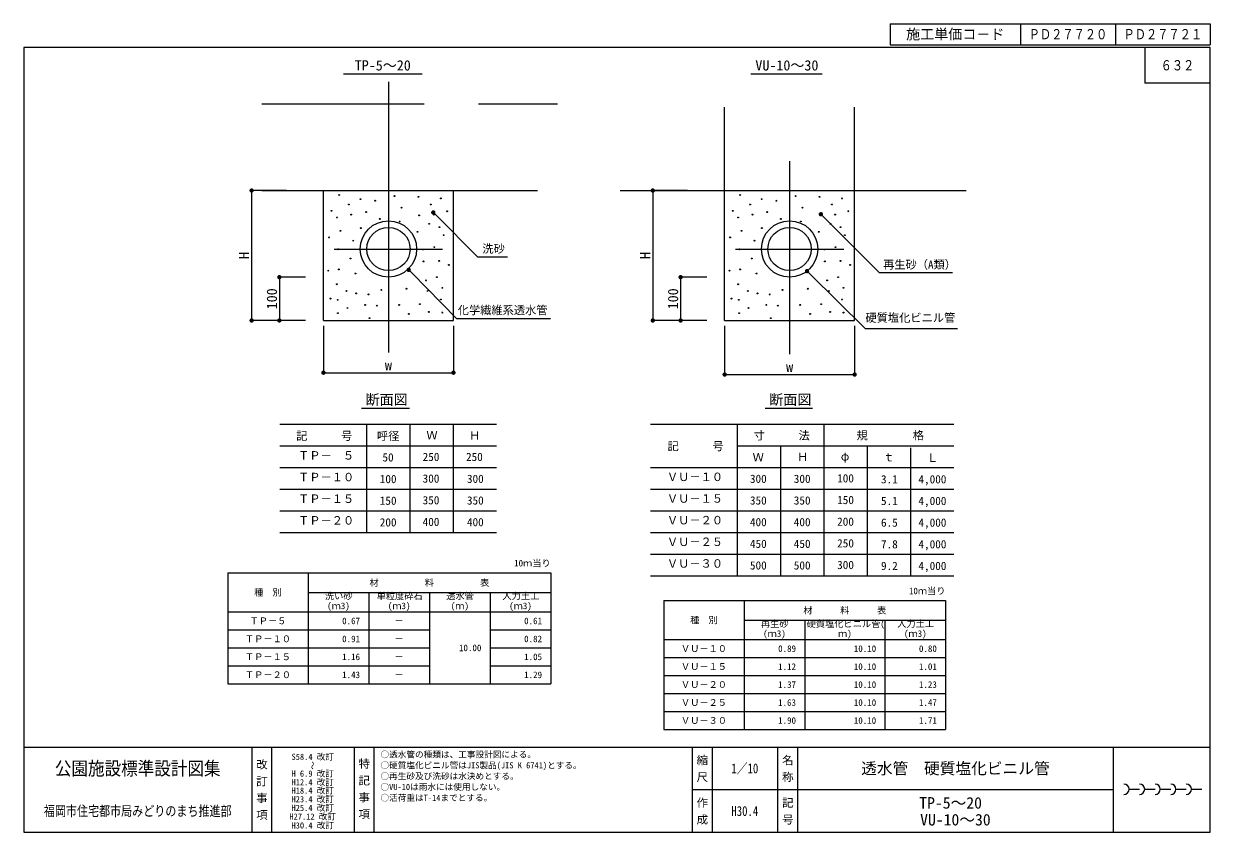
# Model space of a CAD drawing. Units: millimetres at full size, sheet at 1:10. Extents: x 132 to 2870, y 2294 to 4161.
import ezdxf
from ezdxf.enums import TextEntityAlignment as Align

# ---------------------------------------------------------------- set-up
doc = ezdxf.new("R2010")
doc.units = ezdxf.units.MM
doc.header["$LTSCALE"] = 10
doc.linetypes.add('USER1', pattern=[100, 62.5, -12.5, 12.5, -12.5])
doc.linetypes.add('USER2', pattern=[50, 37.5, -12.5])
for name, color, linetype, lineweight in [('0_2', 7, 'Continuous', 13), ('_0-0_', 7, 'Continuous', 13), ('寸法', 3, 'Continuous', 13), ('本体', 7, 'Continuous', 13)]:
    doc.layers.add(name, color=color, linetype=linetype, lineweight=lineweight)
doc.styles.add('@ＭＳ ゴシック', font='')
doc.styles.add('ＭＳ ゴシック', font='')
doc.styles.get('@ＭＳ ゴシック').set_extended_font_data('@MS Gothic')
doc.styles.get('ＭＳ ゴシック').set_extended_font_data('MS Gothic')

# ---------------------------------------------------------------- blocks, each defined once
blk = doc.blocks.new('filled_dot')
at = {"color": 0, "linetype": 'Continuous', "lineweight": -2, "const_width": 1.25}
blk.add_lwpolyline([(-0.625, 0, 1), (0.625, 0, 1)], format="xyb", close=True, dxfattribs=at)

msp = doc.modelspace()

# ---------------------------------------------------------------- linework, layer by layer
at = {"layer": '0_2'}
for p, q in [((603.01, 2892.57), (603.01, 2636.57)), ((603.01, 2892.57), (1348.01, 2892.57)), ((788.01, 2892.57), (788.01, 2636.57)), ((1348.01, 2892.57), (1348.01, 2636.57)), ((788.01, 2847.57), (1348.01, 2847.57)), ((928.01, 2847.57), (928.01, 2636.57)), ((1068.01, 2847.57), (1068.01, 2636.57)), ((1208.01, 2847.57), (1208.01, 2636.57)), ((1208.01, 2847.57), (1208.01, 2636.57)), ((1609.1, 2828.59), (1609.1, 2531.09)), ((1609.1, 2828.59), (2259.1, 2828.59)), ((1794.1, 2828.59), (1794.1, 2531.09)), ((2259.1, 2828.59), (2259.1, 2531.09)), ((603.01, 2802.57), (1348.01, 2802.57)), ((1794.1, 2783.59), (2259.1, 2783.59)), ((1934.1, 2783.59), (1934.1, 2531.09)), ((2119.1, 2783.59), (2119.1, 2531.09)), ((2119.1, 2783.59), (2119.1, 2531.09)), ((603.01, 2761.07), (1068.01, 2761.07)), ((1208.01, 2761.07), (1348.01, 2761.07)), ((1609.1, 2738.59), (2259.1, 2738.59)), ((603.01, 2719.57), (1068.01, 2719.57)), ((1208.01, 2719.57), (1348.01, 2719.57)), ((1609.1, 2697.09), (2259.1, 2697.09)), ((603.01, 2678.07), (1068.01, 2678.07)), ((1208.01, 2678.07), (1348.01, 2678.07)), ((603.01, 2636.57), (1348.01, 2636.57)), ((1609.1, 2655.59), (2259.1, 2655.59)), ((1609.1, 2614.09), (2259.1, 2614.09)), ((1609.1, 2572.59), (2259.1, 2572.59)), ((1609.1, 2531.09), (2259.1, 2531.09)), ((2646.19, 2392.15), (1674.24, 2392.15))]:
    msp.add_line(p, q, dxfattribs=at)
at = {"layer": '_0-0_'}
for p, q in [((2131, 4160.53), (2870.03, 4160.53)), ((2131, 4160.53), (2131, 4112.16)), ((2432.2, 4160.53), (2432.2, 4112.16)), ((2651.11, 4160.53), (2651.11, 4112.16)), ((2870.03, 4160.53), (2870.03, 4112.16)), ((2131, 4112.16), (2870.03, 4112.16)), ((2718.68, 4105.67), (2718.68, 4023.67)), ((2870.03, 4023.67), (2718.68, 4023.67)), ((657.96, 2490.44), (657.96, 2293.86)), ((703.92, 2490.44), (703.92, 2293.86)), ((894.08, 2490.44), (894.08, 2293.86)), ((940.04, 2491.39), (940.04, 2293.86)), ((1674.24, 2490.44), (1674.24, 2293.86)), ((1720.2, 2490.44), (1720.2, 2293.86)), ((1871.68, 2490.44), (1871.68, 2293.97)), ((1917.64, 2490.44), (1917.64, 2293.86)), ((2646.19, 2490.44), (2646.19, 2293.86))]:
    msp.add_line(p, q, dxfattribs=at)
at = {"layer": '_0-0_', "color": 6}
msp.add_line((131.9, 2490.44), (2870.03, 2490.44), dxfattribs=at)
msp.add_lwpolyline([(2870.03, 4105.67), (131.9, 4105.67), (131.9, 2293.86), (2870.03, 2293.86)], close=True, dxfattribs=at)
at = {"layer": '寸法'}
for p, q in [((869.93, 4044.49), (1051.06, 4044.49)), ((1809.63, 4044.49), (1974.25, 4044.49)), ((911.17, 3272.96), (1022.06, 3272.96)), ((1842.73, 3272.96), (1952.47, 3272.96)), ((722.65, 3235.67), (1222.65, 3235.67)), ((922.65, 3235.67), (922.65, 2985.67)), ((1022.65, 3235.67), (1022.65, 2985.67)), ((1122.65, 3235.67), (1122.65, 2985.67)), ((1578.21, 3235.67), (2278.21, 3235.67)), ((1778.21, 3235.67), (1778.21, 2885.67)), ((1978.21, 3235.67), (1978.21, 2885.67)), ((722.65, 3185.67), (1222.65, 3185.67)), ((1778.21, 3185.67), (2278.21, 3185.67)), ((1878.21, 3185.67), (1878.21, 2885.67)), ((2078.21, 3183.98), (2078.21, 2885.67)), ((2178.21, 3181.75), (2178.21, 2885.67)), ((722.65, 3135.67), (1222.65, 3135.67)), ((1578.21, 3135.67), (2278.21, 3135.67)), ((722.65, 3085.67), (1222.65, 3085.67)), ((1578.21, 3085.67), (2278.21, 3085.67)), ((722.65, 3035.67), (1222.65, 3035.67)), ((1578.21, 3035.67), (2278.21, 3035.67)), ((722.65, 2985.67), (1222.65, 2985.67)), ((1578.21, 2985.67), (2278.21, 2985.67)), ((1578.21, 2935.67), (2278.21, 2935.67)), ((1578.21, 2885.67), (2278.21, 2885.67))]:
    msp.add_line(p, q, dxfattribs=at)
at = {"layer": '寸法', "color": 1}
for p, q in [((657.73, 3775.43), (657.73, 3475.43)), ((737.92, 3775.43), (657.73, 3775.43)), ((1583.56, 3775.43), (1583.56, 3475.43)), ((1663.75, 3775.43), (1583.56, 3775.43)), ((721.88, 3575.43), (721.88, 3475.43)), ((782.47, 3575.43), (721.88, 3575.43)), ((1647.71, 3575.43), (1647.71, 3475.43)), ((1708.3, 3575.43), (1647.71, 3575.43)), ((782.47, 3475.43), (657.73, 3475.43)), ((782.47, 3475.43), (721.88, 3475.43)), ((823.46, 3463.35), (823.46, 3354.86)), ((1123.46, 3463.35), (1123.46, 3354.86)), ((1708.3, 3475.43), (1583.56, 3475.43)), ((1708.3, 3475.43), (1647.71, 3475.43)), ((1749.29, 3463.35), (1749.29, 3350.64)), ((2049.29, 3463.35), (2049.29, 3350.64)), ((823.46, 3354.86), (1123.46, 3354.86)), ((1749.29, 3350.64), (2049.29, 3350.64))]:
    msp.add_line(p, q, dxfattribs=at)
for points in [[(1077.04, 3724.77), (1084.11, 3717.69), (1179.42, 3622.29), (1248.59, 3622.29)], [(1971.42, 3720.74), (1978.5, 3713.68), (2106.13, 3586.49), (2275.26, 3586.49)], [(1020.24, 3592.28), (1027.27, 3585.16), (1130.92, 3480.16), (1347.51, 3480.16)], [(1939.43, 3589.31), (1946.54, 3582.28), (2073.68, 3456.6), (2286.94, 3456.64)]]:
    msp.add_lwpolyline(points, dxfattribs=at)
at = {"layer": '本体', "color": 1, "linetype": 'USER1'}
for p, q in [((973.46, 4026.14), (973.46, 3397.31)), ((1899.29, 3843.56), (1899.29, 3397.82)), ((848.46, 3640.43), (1098.46, 3640.43)), ((1774.29, 3640.43), (2024.29, 3640.43))]:
    msp.add_line(p, q, dxfattribs=at)
at = {"layer": '本体', "linetype": 'USER2'}
msp.add_line((681.05, 3975.43), (1363.35, 3975.43), dxfattribs=at)
at = {"layer": '本体', "linetype": 'USER1'}
for p, q in [((1749.29, 3775.43), (1749.29, 3967.89)), ((2049.29, 3775.43), (2049.29, 3967.89))]:
    msp.add_line(p, q, dxfattribs=at)
at = {"layer": '本体'}
for p, q in [((681.05, 3775.43), (1317.48, 3775.43)), ((823.46, 3475.43), (823.46, 3775.43)), ((1123.46, 3475.43), (1123.46, 3775.43)), ((1508.07, 3775.43), (2306.38, 3775.43)), ((1749.29, 3475.43), (1749.29, 3775.43)), ((2049.29, 3475.43), (2049.29, 3775.43)), ((823.46, 3475.43), (1123.46, 3475.43)), ((1749.29, 3475.43), (2049.29, 3475.43)), ((2682.67, 2393.1), (2706.67, 2393.1)), ((2718.67, 2393.1), (2742.67, 2393.1)), ((2754.67, 2393.1), (2778.67, 2393.1)), ((2790.67, 2393.1), (2814.67, 2393.1)), ((2826.67, 2393.1), (2850.67, 2393.1))]:
    msp.add_line(p, q, dxfattribs=at)
for centre, radius in [((859.57, 3765.08), 1), ((909, 3755.5), 1), ((942.86, 3751.94), 1), ((987.41, 3762.63), 1), ((1042.65, 3760.85), 1), ((1094.33, 3757.28), 1), ((1785.4, 3765.08), 1), ((1834.83, 3755.5), 1), ((1868.69, 3751.94), 1), ((1913.24, 3762.63), 1), ((1968.48, 3760.85), 1), ((2020.16, 3757.28), 1), ((842.17, 3728.53), 1), ((882.27, 3743.03), 1), ((921.99, 3725.74), 1), ((1003.45, 3735.9), 1), ((1071.17, 3743.03), 1), ((1108.97, 3727.47), 1), ((1768, 3728.53), 1), ((1808.1, 3743.03), 1), ((1847.82, 3725.74), 1), ((1929.28, 3735.9), 1), ((1997, 3743.03), 1), ((2034.8, 3727.47), 1), ((854.88, 3713.19), 1), ((887.61, 3719.86), 1), ((973.46, 3640.43), 65), ((953.47, 3709.87), 1), ((999.46, 3703.83), 1), ((1044.43, 3718.08), 1), ((1067.6, 3698.48), 1), ((1078.29, 3719.86), 1), ((1780.72, 3713.19), 1), ((1813.44, 3719.86), 1), ((1899.29, 3640.43), 65), ((1879.31, 3709.87), 1), ((1925.29, 3703.83), 1), ((1970.27, 3718.08), 1), ((1993.43, 3698.48), 1), ((2004.12, 3719.86), 1), ((862.66, 3682.44), 1), ((909.59, 3688.86), 1), ((973.46, 3640.43), 50), ((1040.72, 3679.93), 1), ((1091.16, 3690.92), 1), ((1101.03, 3672.45), 1), ((1788.49, 3682.44), 1), ((1835.42, 3688.86), 1), ((1899.29, 3640.43), 50), ((1966.55, 3679.93), 1), ((2016.99, 3690.92), 1), ((2026.86, 3672.45), 1), ((836.35, 3667.16), 1), ((892.51, 3659.7), 1), ((1079.4, 3644.8), 1), ((1762.18, 3667.16), 1), ((1818.34, 3659.7), 1), ((2005.23, 3644.8), 1), ((857.76, 3639.82), 1), ((886, 3618.53), 1), ((1053.38, 3639.36), 1), ((1783.59, 3639.82), 1), ((1811.83, 3618.53), 1), ((1979.21, 3639.36), 1), ((834.76, 3590.44), 1), ((859.1, 3593.33), 1), ((1054.65, 3611.81), 1), ((1090.77, 3612.94), 1), ((1113.2, 3603.67), 1), ((1760.59, 3590.44), 1), ((1784.93, 3593.33), 1), ((1980.48, 3611.81), 1), ((2016.6, 3612.94), 1), ((2039.03, 3603.67), 1), ((854.62, 3559.02), 1), ((897.24, 3583.96), 1), ((1060.17, 3567.94), 1), ((1085.42, 3575.51), 1), ((1780.45, 3559.02), 1), ((1823.07, 3583.96), 1), ((1986, 3567.94), 1), ((2011.25, 3575.51), 1), ((876.92, 3543.44), 1), ((899.15, 3537.95), 1), ((927.46, 3535.64), 1), ((957.16, 3545.88), 1), ((1015.23, 3548.77), 1), ((1064.04, 3543.44), 1), ((1097.85, 3550.76), 1), ((1802.75, 3543.44), 1), ((1824.98, 3537.95), 1), ((1853.29, 3535.64), 1), ((1882.99, 3545.88), 1), ((1941.07, 3548.77), 1), ((1989.87, 3543.44), 1), ((2023.68, 3550.76), 1), ((839.53, 3525.89), 1), ((856.4, 3523.15), 1), ((878.7, 3504.23), 1), ((919.69, 3511.36), 1), ((946.42, 3509.58), 1), ((998.1, 3511.36), 1), ((1046.22, 3513.14), 1), ((1094.33, 3523.83), 1), ((1765.36, 3525.89), 1), ((1782.23, 3523.15), 1), ((1804.53, 3504.23), 1), ((1845.52, 3511.36), 1), ((1872.25, 3509.58), 1), ((1923.93, 3511.36), 1), ((1972.05, 3513.14), 1), ((2020.16, 3523.83), 1), ((856.91, 3492.31), 1), ((930.13, 3480.65), 1), ((1020.6, 3490.6), 1), ((1066.73, 3495.12), 1), ((1097.9, 3493.54), 1), ((1782.74, 3492.31), 1), ((1855.96, 3480.65), 1), ((1946.43, 3490.6), 1), ((1992.56, 3495.12), 1), ((2023.73, 3493.54), 1)]:
    msp.add_circle(centre, radius, dxfattribs=at)
for centre in [(2670.67, 2393.1), (2706.67, 2393.1), (2742.67, 2393.1), (2778.67, 2393.1), (2814.67, 2393.1)]:
    msp.add_arc(centre, 12, 270, 90, dxfattribs=at)

# ---------------------------------------------------------------- block references
at = {"layer": '寸法', "color": 1, "xscale": 4, "yscale": 4}
for p, rotation in [((657.73, 3775.43), 270), ((1583.56, 3775.43), 270), ((1077.04, 3724.77), 315), ((1971.42, 3720.74), 315.1), ((1020.24, 3592.28), 314.6), ((1939.43, 3589.31), 315.3), ((721.88, 3575.43), 270), ((1647.71, 3575.43), 270), ((657.73, 3475.43), 90), ((721.88, 3475.43), 90), ((1583.56, 3475.43), 90), ((1647.71, 3475.43), 90), ((1123.46, 3354.86), 180), ((2049.29, 3350.64), 180)]:
    msp.add_blockref('filled_dot', p, dxfattribs=dict(at, rotation=rotation))
for p in [(823.46, 3354.86), (1749.29, 3350.64)]:
    msp.add_blockref('filled_dot', p, dxfattribs=at)

# ---------------------------------------------------------------- texts
at = {"layer": '_0-0_', "style": 'ＭＳ ゴシック'}
for s, height, p in [('施工単価コ－ド', 23.74, (2281.6, 4136.35)), ('材\u3000\u3000\u3000\u3000\u3000料\u3000\u3000\u3000\u3000\u3000表', 15.19, (1068.01, 2870.07)), ('種\u3000別', 15.19, (695.51, 2847.57)), ('種\u3000別', 15.19, (1701.6, 2783.59)), ('材\u3000\u3000\u3000料\u3000\u3000\u3000表', 15.19, (2026.6, 2806.09)), ('ＴＰ－５', 15.19, (695.51, 2781.82)), ('－', 15.19, (998.01, 2781.82)), ('ＴＰ－１０', 15.19, (695.51, 2740.32)), ('－', 15.19, (998.01, 2740.32)), ('ＶＵ－１０', 15.19, (1701.6, 2717.84)), ('ＴＰ－１５', 15.19, (695.51, 2698.82)), ('－', 15.19, (998.01, 2698.82)), ('ＶＵ－１５', 15.19, (1701.6, 2676.34)), ('ＴＰ－２０', 15.19, (695.51, 2657.32)), ('－', 15.19, (998.01, 2657.32)), ('ＶＵ－２０', 15.19, (1701.6, 2634.84)), ('ＶＵ－２５', 15.19, (1701.6, 2593.34)), ('ＶＵ－３０', 15.19, (1701.6, 2551.84)), ('透水管\u3000硬質塩化ビニル管', 26.58, (2281.91, 2441.29)), ('TP-5～20', 26.58, (2270.84, 2361.73)), ('VU-10～30', 26.58, (2281.91, 2322.88))]:
    msp.add_text(s, height=height, dxfattribs=at).set_placement(p, align=Align.MIDDLE_CENTER)
for s, height, width, p in [('ＰＤ２７７２０', 23.74, 0.8, (2541.66, 4136.35)), ('ＰＤ２７７２１', 23.74, 0.8, (2760.57, 4136.35)), ('６３２', 23.74, 0.8, (2794.35, 4064.67)), ('公園施設標準設計図集', 31.14, 0.9, (394.93, 2441.29)), ('1／10', 22.79, 0.8, (1795.94, 2441.29)), ('福岡市住宅都市局みどりのまち推進部', 23.36, 0.8, (394.93, 2343)), ('H30.4', 22.79, 0.8, (1795.94, 2343))]:
    msp.add_text(s, height=height, dxfattribs=dict(at, width=width)).set_placement(p, align=Align.MIDDLE_CENTER)
for s, p in [('10ｍ当り', (1348.01, 2915.07)), ('10ｍ当り', (2259.1, 2851.09)), ('0.67', (908.01, 2781.82)), ('0.61', (1328.01, 2781.82)), ('0.91', (908.01, 2740.32)), ('0.82', (1328.01, 2740.32)), ('10.00', (1188.01, 2719.57)), ('0.89', (1914.1, 2717.84)), ('10.10', (2099.1, 2717.84)), ('0.80', (2239.1, 2717.84)), ('1.16', (908.01, 2698.82)), ('1.05', (1328.01, 2698.82)), ('1.12', (1914.1, 2676.34)), ('10.10', (2099.1, 2676.34)), ('1.01', (2239.1, 2676.34)), ('1.43', (908.01, 2657.32)), ('1.29', (1328.01, 2657.32)), ('1.37', (1914.1, 2634.84)), ('10.10', (2099.1, 2634.84)), ('1.23', (2239.1, 2634.84)), ('1.63', (1914.1, 2593.34)), ('10.10', (2099.1, 2593.34)), ('1.47', (2239.1, 2593.34)), ('1.90', (1914.1, 2551.84)), ('10.10', (2099.1, 2551.84)), ('1.71', (2239.1, 2551.84))]:
    msp.add_text(s, height=15.19, dxfattribs=at).set_placement(p, align=Align.MIDDLE_RIGHT)
for s, p in [('洗い砂', (826.93, 2846.74)), ('単粒度砕石', (946.21, 2846.74)), ('透水管', (1106.93, 2846.74)), ('人力土工', (1236.57, 2846.74)), ('(ｍ3)', (832.11, 2824.12)), ('(ｍ3)', (972.11, 2824.12)), ('(ｍ)', (1117.29, 2824.12)), ('(ｍ3)', (1252.11, 2824.12)), ('再生砂', (1833.02, 2782.76)), ('硬質塩化ビニル管(', (1938.54, 2782.76)), ('人力土工', (2147.66, 2782.76)), ('(ｍ3)', (1838.2, 2760.14)), ('ｍ)', (2011.06, 2760.14)), ('(ｍ3)', (2163.2, 2760.14))]:
    msp.add_text(s, height=15.19, dxfattribs=at).set_placement(p, align=Align.TOP_LEFT)
at = {"layer": '_0-0_', "style": '@ＭＳ ゴシック'}
for s, p in [('特 記 事 項', (917.06, 2394.46)), (' 縮 尺 ', (1697.22, 2441.29)), ('名 称', (1894.66, 2441.29)), ('改 訂 事 項', (680.94, 2392.5)), ('作 成', (1697.22, 2343)), ('記 号', (1894.66, 2343))]:
    msp.add_text(s, height=18.99, rotation=270, dxfattribs=at).set_placement(p, align=Align.MIDDLE_CENTER)
at = {"layer": '寸法', "style": 'ＭＳ ゴシック'}
for s, height, p in [('TP-5～20', 23.74, (895.81, 4045.42)), ('VU-10～30', 23.74, (1820.32, 4045.42)), ('洗砂', 18.99, (1190.29, 3625.87)), ('再生砂（A類）', 18.99, (2114.96, 3589.12)), ('化学繊維系透水管', 18.99, (1133.4, 3484.01)), ('硬質塩化ビニル管', 18.99, (2074.29, 3466.4)), ('断面図', 23.74, (920.8, 3273.79)), ('断面図', 23.74, (1852.36, 3273.79)), ('記\u3000\u3000\u3000号', 18.99, (760.64, 3193.92)), ('呼径', 18.99, (947.03, 3193.25)), ('Ｗ', 18.99, (1061.09, 3195.26)), ('Ｈ', 18.99, (1159.3, 3194.59)), ('寸\u3000\u3000\u3000法', 18.99, (1816.26, 3194.8)), ('規\u3000\u3000\u3000\u3000格', 18.99, (2053.93, 3194.8)), ('記\u3000\u3000\u3000号', 18.99, (1617.51, 3170.09)), ('ＴＰ－\u3000５', 18.99, (764.99, 3148.53)), ('50', 18.99, (959.71, 3144.19)), ('250', 18.99, (1052.41, 3145.3)), ('250', 18.99, (1152.47, 3145.3)), ('Ｗ', 18.99, (1813.98, 3144.21)), ('Ｈ', 18.99, (1916.26, 3145.32)), ('φ', 18.99, (2017.43, 3146.44)), ('ｔ', 18.99, (2115.26, 3144.48)), ('Ｌ', 18.99, (2216.43, 3143.36)), ('ＴＰ－１０', 18.99, (764.99, 3098.53)), ('ＶＵ－１０', 18.99, (1616.14, 3099.02)), ('100', 18.99, (953.46, 3094.19)), ('300', 18.99, (1052.41, 3095.3)), ('300', 18.99, (1154.69, 3094.71)), ('300', 18.99, (1807.73, 3094.74)), ('300', 18.99, (1908.9, 3094.74)), ('100', 18.99, (2008.96, 3095.85)), ('3.1', 18.99, (2110.13, 3093.63)), ('4,000', 18.99, (2196.57, 3093.63)), ('ＴＰ－１５', 18.99, (764.99, 3048.53)), ('150', 18.99, (953.46, 3044.19)), ('350', 18.99, (1052.41, 3045.3)), ('350', 18.99, (1154.69, 3044.71)), ('ＶＵ－１５', 18.99, (1616.14, 3049.02)), ('350', 18.99, (1807.73, 3044.74)), ('350', 18.99, (1908.9, 3044.74)), ('150', 18.99, (2008.96, 3045.85)), ('5.1', 18.99, (2110.13, 3043.63)), ('4,000', 18.99, (2196.57, 3043.63)), ('ＴＰ－２０', 18.99, (764.99, 2998.53)), ('200', 18.99, (953.46, 2994.19)), ('400', 18.99, (1052.41, 2995.3)), ('400', 18.99, (1154.69, 2994.71)), ('ＶＵ－２０', 18.99, (1616.14, 2999.02)), ('400', 18.99, (1807.73, 2994.74)), ('400', 18.99, (1908.9, 2994.74)), ('200', 18.99, (2008.96, 2995.85)), ('6.5', 18.99, (2110.13, 2993.63)), ('4,000', 18.99, (2196.57, 2993.63)), ('ＶＵ－２５', 18.99, (1616.14, 2949.02)), ('450', 18.99, (1807.73, 2944.74)), ('450', 18.99, (1908.9, 2944.74)), ('250', 18.99, (2008.96, 2945.85)), ('7.8', 18.99, (2110.13, 2943.63)), ('4,000', 18.99, (2196.57, 2943.63)), ('ＶＵ－３０', 18.99, (1616.14, 2899.02)), ('500', 18.99, (1807.73, 2894.74)), ('500', 18.99, (1908.9, 2894.74)), ('300', 18.99, (2008.96, 2895.85)), ('9.2', 18.99, (2110.13, 2893.63)), ('4,000', 18.99, (2196.57, 2893.63))]:
    msp.add_text(s, height=height, dxfattribs=at).set_placement(p, align=Align.BOTTOM_LEFT)
at = {"layer": '寸法', "color": 1, "style": 'ＭＳ ゴシック'}
for s, p in [('H', (640.23, 3625.43)), ('H', (1566.06, 3625.43)), ('100', (704.38, 3525.43)), ('100', (1630.21, 3525.43))]:
    msp.add_text(s, height=23.74, rotation=90, dxfattribs=at).set_placement(p, align=Align.MIDDLE_CENTER)
for p in [(973.46, 3372.36), (1899.29, 3368.14)]:
    msp.add_text('w', height=23.74, dxfattribs=at).set_placement(p, align=Align.MIDDLE_CENTER)
at = {"layer": '本体', "style": 'ＭＳ ゴシック'}
for s, p in [('S58.4 改訂', (798.88, 2468.17)), ('H 6.9 改訂', (798.88, 2429.39)), ('H12.4 改訂', (798.88, 2409.39)), ('H18.4 改訂', (798.88, 2390.2)), ('H23.4 改訂', (798.88, 2370.2)), ('H25.4 改訂', (798.88, 2350.2)), ('H27.12 改訂', (798.88, 2330.2)), ('H30.4 改訂', (798.88, 2309.69))]:
    msp.add_text(s, height=14.24, dxfattribs=at).set_placement(p, align=Align.MIDDLE_CENTER)
for s, p in [('○透水管の種類は、工事設計図による。', (955.13, 2480.55)), ('○硬質塩化ビニル管はJIS製品(JIS K 6741)とする。', (955.13, 2455.55)), ('○再生砂及び洗砂は水決めとする。', (955.13, 2430.55)), ('○VU-10は雨水には使用しない。', (955.13, 2405.55)), ('○活荷重はT-14までとする。', (955.13, 2380.55))]:
    msp.add_text(s, height=14.24, dxfattribs=at).set_placement(p, align=Align.TOP_LEFT)
msp.add_text('～', height=14.24, rotation=90, dxfattribs=at).set_placement((798.88, 2448.17), align=Align.MIDDLE_CENTER)

doc.saveas('drawing.dxf')
